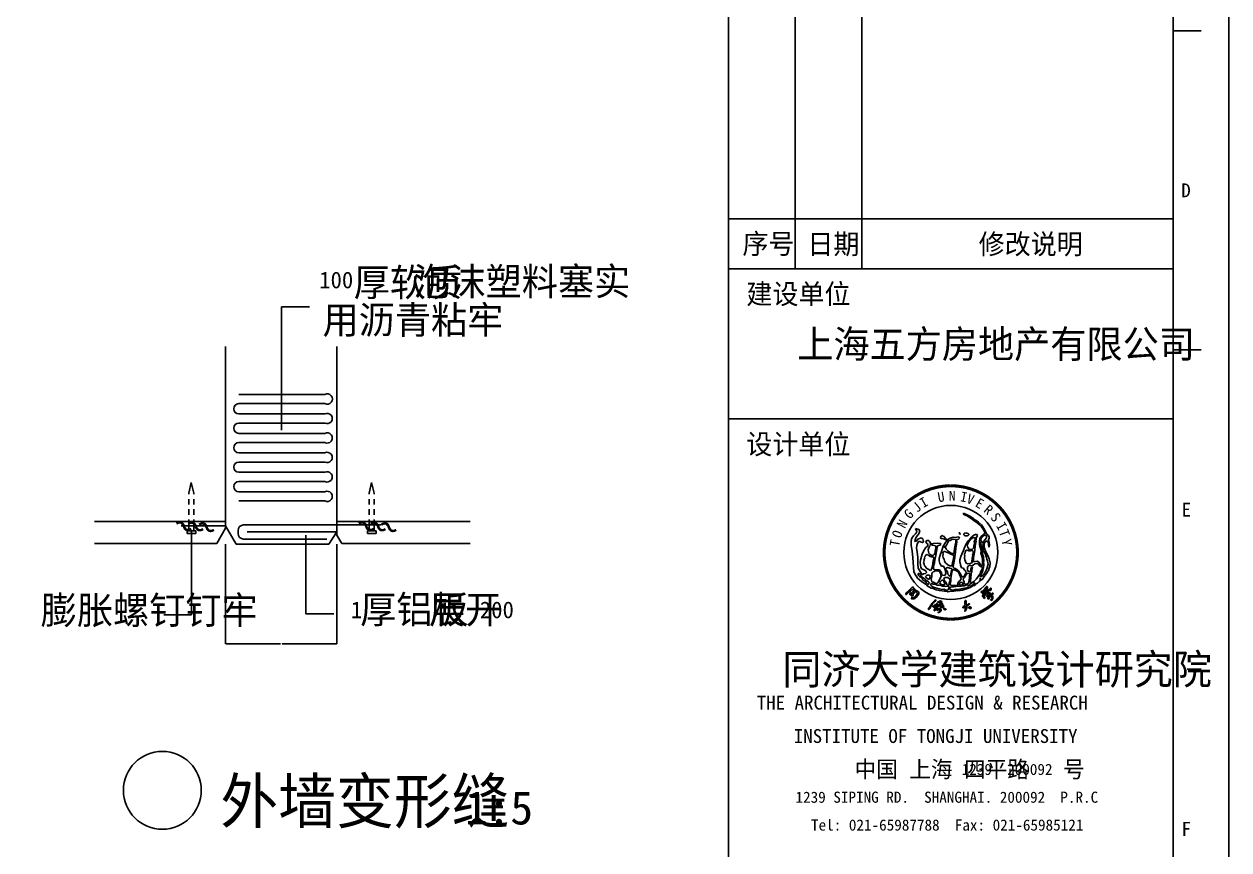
# Model space of a CAD drawing. Header units: metres. Extents: x -1 to 228715, y 0 to 21495.
# Drawn here: x 226548 to 228715, y 18200 to 19685 of the extents above; entities that cross this region are included whole.
import ezdxf

# ---------------------------------------------------------------- set-up
doc = ezdxf.new("R2010")
doc.units = ezdxf.units.M
for name, color, linetype in [('DIMS', 3, 'Continuous'), ('PUB_DIM', 3, 'Continuous'), ('PUB_TEXT', 7, 'Continuous'), ('TK', 3, 'Continuous'), ('TXT1', 7, 'Continuous'), ('WALL', 2, 'Continuous'), ('ZHOU2', 3, 'Continuous')]:
    doc.layers.add(name, color=color, linetype=linetype)
doc.dimstyles.get("Standard").update_dxf_attribs({"dimtxt": 2.5, "dimasz": 2.5, "dimexe": 1.25, "dimexo": 0.625, "dimtad": 1, "dimcen": 2.5, "dimazin": 3, "dimtfac": 1, "dimtmove": 0, "dimatfit": 3})

# ---------------------------------------------------------------- blocks, each defined once
blk = doc.blocks.new('TK-A1')
at = {"layer": 'TK'}
for p, q in [((841, 0), (841, 594)), ((763, 584), (763, 369)), ((775, 584), (775, 369)), ((836, 411.8), (831, 411.8)), ((751, 378), (831, 378)), ((836, 354.4), (831, 354.4)), ((793.24, 324.95), (793.3, 325.04)), ((793.3, 325.04), (793.52, 324.96)), ((793.52, 324.96), (793.94, 324.79)), ((793.45, 324.79), (793.24, 324.95)), ((793.93, 324.58), (793.45, 324.79)), ((794.34, 324.3), (793.93, 324.58)), ((793.94, 324.79), (794.41, 324.52)), ((794.84, 323.99), (794.34, 324.3)), ((794.41, 324.52), (794.73, 324.34)), ((794.73, 324.34), (795.15, 324.07)), ((795.21, 323.71), (794.84, 323.99)), ((795.15, 324.07), (795.33, 323.85)), ((795.72, 323.35), (795.21, 323.71)), ((795.33, 323.85), (795.68, 323.68)), ((795.68, 323.68), (796, 323.42)), ((796.15, 322.97), (795.72, 323.35)), ((796, 323.42), (796.5, 322.97)), ((796.52, 322.59), (796.15, 322.97)), ((796.5, 322.97), (796.77, 322.6)), ((783.99, 320.57), (784.28, 320.96)), ((784.28, 320.96), (784.65, 321.32)), ((784.69, 320.65), (784.56, 320.24)), ((784.65, 321.32), (784.83, 321.58)), ((784.74, 322.03), (784.67, 322.32)), ((784.67, 322.32), (785.23, 322.11)), ((784.95, 321.01), (784.69, 320.65)), ((784.91, 321.85), (784.74, 322.03)), ((784.83, 321.58), (784.91, 321.85)), ((785.27, 321.36), (784.95, 321.01)), ((785.23, 322.11), (785.44, 321.8)), ((785.44, 321.8), (785.27, 321.36)), ((789.16, 320.7), (789.2, 320.86)), ((789.23, 320.52), (789.16, 320.7)), ((789.2, 320.86), (789.29, 320.92)), ((789.29, 320.92), (789.45, 321.04)), ((789.45, 321.04), (789.64, 320.94)), ((789.64, 320.94), (789.8, 320.85)), ((789.8, 320.85), (789.95, 320.65)), ((789.95, 320.65), (790.06, 320.57)), ((790.9, 320.56), (791.44, 320.74)), ((791.44, 320.74), (791.79, 320.7)), ((791.79, 320.7), (792.09, 320.76)), ((792.09, 320.76), (792.42, 320.81)), ((792.42, 320.81), (792.55, 320.57)), ((792.46, 321.45), (792.52, 321.51)), ((792.48, 321.38), (792.46, 321.45)), ((792.56, 321.34), (792.48, 321.38)), ((792.52, 321.51), (792.61, 321.51)), ((792.59, 321.28), (792.56, 321.34)), ((792.61, 321.27), (792.59, 321.28)), ((792.61, 321.51), (792.63, 321.38)), ((792.68, 321.22), (792.61, 321.27)), ((792.63, 321.38), (792.71, 321.27)), ((792.71, 321.27), (792.68, 321.22)), ((793.33, 321.14), (793.36, 321.34)), ((793.45, 321.05), (793.33, 321.14)), ((793.36, 321.34), (793.5, 321.49)), ((793.65, 320.99), (793.45, 321.05)), ((793.5, 321.49), (793.72, 321.5)), ((793.92, 320.97), (793.65, 320.99)), ((793.72, 321.5), (793.88, 321.47)), ((793.88, 321.47), (794.12, 321.38)), ((794.07, 321.06), (793.92, 320.97)), ((794.21, 321.19), (794.07, 321.06)), ((794.12, 321.39), (794.22, 321.27)), ((794.12, 321.38), (794.12, 321.39)), ((794.22, 321.27), (794.21, 321.19)), ((794.4, 320.38), (794.79, 320.83)), ((794.95, 320.63), (794.62, 320.37)), ((794.79, 320.83), (795.13, 321.11)), ((795.23, 320.7), (794.95, 320.63)), ((795.13, 321.11), (795.61, 321.26)), ((795.36, 320.53), (795.23, 320.7)), ((795.62, 320.74), (795.55, 320.44)), ((795.61, 321.26), (795.81, 320.98)), ((795.81, 320.98), (795.62, 320.74)), ((796.24, 320.5), (796.47, 320.85)), ((796.53, 320.64), (796.42, 320.4)), ((796.47, 320.85), (796.81, 321.17)), ((796.84, 322.19), (796.52, 322.59)), ((796.7, 320.89), (796.53, 320.64)), ((796.91, 321.03), (796.7, 320.89)), ((796.77, 322.6), (796.95, 322.32)), ((796.81, 321.17), (797.06, 321.33)), ((796.92, 321.92), (796.84, 322.19)), ((797.17, 321.12), (796.91, 321.03)), ((797.1, 321.62), (796.92, 321.92)), ((796.95, 322.32), (797.19, 321.9)), ((797.06, 321.33), (797.1, 321.62)), ((797.33, 321.01), (797.17, 321.12)), ((797.19, 321.9), (797.33, 321.52)), ((797.24, 320.36), (797.45, 320.74)), ((797.33, 321.52), (797.5, 321.25)), ((797.45, 320.74), (797.33, 321.01)), ((797.5, 321.25), (797.8, 321.07)), ((797.8, 321.07), (797.88, 320.72)), ((797.88, 320.72), (797.92, 320.52)), ((783.86, 320.16), (783.99, 320.57)), ((783.89, 319.27), (783.86, 320.16)), ((784.07, 318.31), (783.89, 319.27)), ((784.56, 320.24), (784.53, 319.95)), ((784.53, 319.95), (784.81, 320.01)), ((784.81, 320.01), (785.04, 320.37)), ((784.87, 319.28), (784.83, 318.81)), ((784.83, 318.81), (784.94, 318.03)), ((785.02, 319.67), (784.87, 319.28)), ((785.05, 319.72), (785.02, 319.67)), ((785.04, 320.37), (785.66, 320.6)), ((785.26, 319.97), (785.05, 319.72)), ((785.33, 320), (785.26, 319.97)), ((785.56, 319.94), (785.33, 320)), ((785.92, 319.78), (785.56, 319.94)), ((785.66, 320.6), (785.94, 320.43)), ((785.94, 319.77), (785.92, 319.78)), ((785.94, 320.43), (786.08, 319.97)), ((786.08, 319.97), (785.94, 319.77)), ((786.1, 318.25), (786.46, 318.86)), ((786.46, 318.86), (786.82, 319.15)), ((786.48, 320.01), (786.89, 320.21)), ((786.63, 319.7), (786.48, 320.01)), ((786.92, 319.41), (786.63, 319.7)), ((786.82, 319.15), (786.92, 319.41)), ((786.89, 320.21), (787.19, 319.96)), ((787.06, 318.83), (786.95, 318.46)), ((786.95, 318.46), (786.97, 318.09)), ((787.17, 319.08), (787.06, 318.83)), ((787.28, 319.2), (787.17, 319.08)), ((787.19, 319.96), (787.42, 319.56)), ((787.3, 319.36), (787.25, 319.25)), ((787.25, 319.25), (787.28, 319.2)), ((787.47, 319.42), (787.3, 319.36)), ((787.42, 319.56), (787.8, 319.61)), ((787.69, 319.33), (787.47, 319.42)), ((788, 319.25), (787.69, 319.33)), ((787.8, 319.61), (788.67, 319.7)), ((788.26, 319.18), (788, 319.25)), ((788.18, 318.22), (788.26, 318.51)), ((788.28, 319.07), (788.26, 319.18)), ((788.26, 318.51), (788.32, 318.85)), ((788.34, 319.03), (788.28, 319.07)), ((788.32, 318.85), (788.34, 319.03)), ((788.59, 319.2), (788.43, 318.22)), ((789.02, 319.34), (788.59, 319.2)), ((788.67, 319.7), (789.12, 319.62)), ((789.2, 319.45), (789.02, 319.34)), ((789.12, 319.62), (789.2, 319.45)), ((789.33, 320.5), (789.23, 320.52)), ((789.32, 318.17), (789.46, 318.54)), ((789.43, 320.5), (789.33, 320.5)), ((789.69, 320.47), (789.43, 320.5)), ((789.46, 318.54), (789.64, 319.12)), ((789.64, 319.12), (789.91, 319.61)), ((789.71, 320.42), (789.69, 320.47)), ((789.77, 320.39), (789.71, 320.42)), ((789.82, 319.1), (789.73, 319.02)), ((789.73, 319.02), (789.83, 318.97)), ((789.87, 320.36), (789.77, 320.39)), ((789.99, 319.05), (789.82, 319.1)), ((789.83, 318.97), (790.01, 318.95)), ((790.03, 320.27), (789.87, 320.36)), ((789.91, 319.61), (790.03, 319.78)), ((790.08, 319.12), (789.99, 319.05)), ((790.01, 318.95), (790.04, 318.89)), ((790.15, 320.32), (790.03, 320.27)), ((790.03, 319.78), (790.38, 320.29)), ((790.04, 318.89), (790.17, 318.6)), ((790.06, 320.57), (790.15, 320.43)), ((790.21, 319.3), (790.08, 319.12)), ((790.15, 320.43), (790.15, 320.32)), ((790.17, 318.6), (790.49, 318.3)), ((790.43, 319.67), (790.21, 319.3)), ((790.33, 320.29), (790.9, 320.56)), ((790.38, 320.29), (790.33, 320.29)), ((790.54, 319.93), (790.43, 319.67)), ((790.61, 320.11), (790.54, 319.93)), ((790.91, 320.16), (790.61, 320.11)), ((791.19, 320.3), (790.91, 320.16)), ((791.56, 320.36), (791.19, 320.3)), ((791.82, 320.33), (791.56, 320.36)), ((791.62, 318.21), (791.68, 318.66)), ((791.68, 318.66), (791.77, 319.29)), ((791.77, 319.29), (791.88, 319.84)), ((791.92, 318.79), (791.81, 318.04)), ((791.95, 320.13), (791.82, 320.33)), ((791.88, 319.96), (791.95, 320.13)), ((791.88, 319.84), (791.88, 319.96)), ((791.96, 319.11), (791.92, 318.79)), ((792.09, 319.87), (791.96, 319.11)), ((792.13, 320.3), (792, 320.24)), ((792, 320.24), (792.09, 319.87)), ((792.37, 320.38), (792.13, 320.3)), ((792.55, 320.57), (792.37, 320.38)), ((793.2, 318.23), (793.38, 318.74)), ((793.38, 318.74), (793.71, 319.46)), ((793.83, 318.49), (793.7, 318.37)), ((793.71, 319.46), (794.1, 320.1)), ((794.26, 318.32), (793.83, 318.49)), ((794.29, 320), (793.96, 319.37)), ((793.96, 319.37), (794.05, 318.92)), ((794.05, 318.92), (794.38, 318.53)), ((794.1, 320.1), (794.4, 320.38)), ((794.62, 320.37), (794.29, 320)), ((794.38, 318.53), (794.88, 318.57)), ((794.88, 318.57), (795.09, 318.8)), ((795.09, 318.8), (795.15, 318.93)), ((795.13, 319.2), (795.23, 319.65)), ((795.15, 318.93), (795.13, 319.2)), ((795.22, 319.95), (795.41, 320.39)), ((795.23, 319.65), (795.22, 319.95)), ((795.36, 319.19), (795.32, 318.33)), ((795.41, 320.39), (795.36, 320.53)), ((795.43, 319.51), (795.36, 319.19)), ((795.49, 319.71), (795.43, 319.51)), ((795.5, 320.23), (795.47, 320.2)), ((795.47, 320.2), (795.56, 319.99)), ((795.56, 319.99), (795.49, 319.71)), ((795.58, 320.36), (795.5, 320.23)), ((795.55, 320.44), (795.58, 320.36)), ((796.16, 320.08), (796.24, 320.5)), ((796.17, 319.44), (796.16, 320.08)), ((796.24, 319.12), (796.17, 319.44)), ((796.33, 318.71), (796.24, 319.12)), ((796.44, 318.21), (796.33, 318.71)), ((796.44, 319.36), (796.37, 319.21)), ((796.37, 319.21), (796.46, 319.16)), ((796.42, 320.4), (796.38, 320.13)), ((796.38, 320.13), (796.59, 319.91)), ((796.48, 319.83), (796.4, 319.64)), ((796.4, 319.64), (796.44, 319.36)), ((796.46, 319.16), (796.48, 319.06)), ((796.49, 319.78), (796.48, 319.83)), ((796.48, 319.06), (796.62, 318.79)), ((796.59, 319.91), (796.49, 319.78)), ((796.62, 318.79), (796.64, 318.45)), ((796.72, 319.2), (796.8, 319.46)), ((796.82, 318.86), (796.72, 319.2)), ((796.76, 318.39), (796.85, 318.54)), ((796.8, 319.46), (796.81, 319.77)), ((796.81, 319.77), (796.85, 319.95)), ((796.85, 318.54), (796.82, 318.86)), ((796.85, 319.95), (797.24, 320.36)), ((797.01, 319.24), (796.97, 319.08)), ((796.97, 319.08), (797.04, 318.8)), ((797.09, 319.85), (797, 319.55)), ((797, 319.55), (797.01, 319.24)), ((797.04, 318.8), (797.18, 318.44)), ((797.27, 319.99), (797.09, 319.85)), ((797.43, 320.05), (797.27, 319.99)), ((797.6, 320.04), (797.43, 320.05)), ((797.76, 319.74), (797.6, 320.04)), ((797.77, 319.41), (797.76, 319.74)), ((797.86, 318.99), (797.77, 319.41)), ((797.92, 320.52), (797.8, 320.32)), ((797.8, 320.32), (797.87, 319.81)), ((797.91, 318.94), (797.86, 318.99)), ((797.87, 319.81), (797.96, 319.38)), ((797.96, 319.38), (797.91, 318.94)), ((784.16, 317.05), (784.07, 318.31)), ((784.07, 318.31), (784.07, 318.31)), ((784.35, 314.55), (784.16, 317.05)), ((784.94, 318.03), (785.06, 317.16)), ((785.05, 317.18), (785.04, 315.95)), ((785.06, 317.16), (785.05, 317.18)), ((785.49, 316.21), (785.53, 316.63)), ((785.53, 316.63), (785.71, 317.29)), ((785.71, 317.29), (785.83, 317.7)), ((785.83, 317.7), (786.1, 318.25)), ((786.23, 316.46), (786.11, 316.18)), ((786.2, 316.71), (786.17, 316.56)), ((786.17, 316.56), (786.23, 316.46)), ((786.31, 317.08), (786.2, 316.71)), ((786.38, 317.3), (786.29, 317.18)), ((786.29, 317.18), (786.31, 317.08)), ((786.43, 317.53), (786.38, 317.3)), ((786.64, 317.55), (786.43, 317.53)), ((786.73, 317.66), (786.64, 317.55)), ((786.88, 317.59), (786.73, 317.66)), ((787.02, 317.48), (786.88, 317.59)), ((786.97, 318.09), (787.06, 317.86)), ((787.22, 317.39), (787.02, 317.48)), ((787.06, 317.86), (787.29, 317.61)), ((787.31, 317.22), (787.22, 317.39)), ((787.29, 317.61), (787.58, 317.47)), ((787.33, 317.27), (787.31, 317.22)), ((787.41, 317.23), (787.33, 317.27)), ((787.85, 317.21), (787.41, 317.23)), ((787.58, 317.47), (787.88, 317.53)), ((787.74, 316.06), (787.81, 316.49)), ((787.81, 316.49), (787.86, 316.76)), ((787.98, 316.91), (787.85, 317.21)), ((787.86, 316.76), (787.98, 316.91)), ((787.88, 317.53), (788, 317.64)), ((788, 317.64), (788.17, 318.01)), ((788.14, 316.64), (788.06, 316.15)), ((788.28, 317.48), (788.14, 316.64)), ((788.17, 318.01), (788.18, 318.22)), ((788.43, 318.22), (788.28, 317.48)), ((788.89, 316.94), (789.08, 317.54)), ((788.91, 316.5), (788.89, 316.94)), ((789, 316.02), (788.91, 316.5)), ((789.08, 317.54), (789.32, 318.17)), ((789.76, 318.17), (789.58, 317.92)), ((789.58, 317.92), (789.62, 317.67)), ((789.62, 317.67), (789.59, 317.37)), ((789.59, 317.37), (789.61, 317.03)), ((789.61, 317.03), (789.78, 316.79)), ((789.9, 318.15), (789.76, 318.17)), ((789.78, 316.79), (789.89, 316.43)), ((789.89, 316.43), (790.07, 316.12)), ((790.22, 318.03), (789.9, 318.15)), ((790.72, 317.85), (790.22, 318.03)), ((790.49, 318.3), (790.77, 318.05)), ((790.99, 317.72), (790.72, 317.85)), ((790.77, 318.05), (791.09, 317.86)), ((791.48, 317.51), (790.99, 317.72)), ((791.09, 317.86), (791.37, 317.79)), ((791.32, 316.15), (791.4, 316.55)), ((791.37, 317.79), (791.53, 317.79)), ((791.4, 316.55), (791.47, 316.99)), ((791.65, 316.71), (791.4, 315.49)), ((791.47, 316.99), (791.51, 317.31)), ((791.51, 317.31), (791.48, 317.51)), ((791.53, 317.79), (791.6, 317.87)), ((791.6, 317.87), (791.62, 318.21)), ((791.81, 318.04), (791.65, 316.71)), ((792.62, 316.22), (792.64, 316.67)), ((792.64, 316.67), (792.77, 317.28)), ((792.77, 317.28), (793, 317.71)), ((793, 317.71), (793.2, 318.23)), ((793.49, 317.73), (793.41, 317.67)), ((793.41, 317.67), (793.51, 317.46)), ((793.51, 317.46), (793.43, 317.08)), ((793.43, 317.08), (793.54, 316.68)), ((793.6, 318.04), (793.49, 317.73)), ((793.54, 316.68), (793.61, 316.35)), ((793.7, 318.37), (793.6, 318.04)), ((793.61, 316.35), (793.76, 316.06)), ((794.55, 318.31), (794.26, 318.32)), ((794.86, 318.36), (794.55, 318.31)), ((794.79, 316.38), (794.86, 316.99)), ((794.84, 316.16), (794.79, 316.38)), ((794.96, 318.3), (794.86, 318.36)), ((794.86, 316.99), (794.95, 317.36)), ((794.89, 317.58), (795, 317.73)), ((794.95, 317.36), (794.89, 317.58)), ((795, 318.08), (794.96, 318.3)), ((795, 317.73), (795, 318.08)), ((795.15, 317.39), (795.1, 317.07)), ((795.1, 317.07), (795.1, 316.69)), ((795.1, 316.69), (795.1, 316.29)), ((795.1, 316.29), (795.81, 316.46)), ((795.32, 318.33), (795.15, 317.39)), ((795.81, 316.46), (796.08, 316.18)), ((796.41, 317.87), (796.44, 318.21)), ((796.64, 317.18), (796.41, 317.87)), ((796.64, 318.45), (796.65, 318.39)), ((796.67, 316.6), (796.64, 317.18)), ((796.65, 318.24), (796.76, 318.39)), ((796.65, 318.39), (796.65, 318.24)), ((796.75, 318.28), (796.65, 318.17)), ((796.65, 318.17), (796.71, 317.88)), ((796.69, 316.5), (796.67, 316.6)), ((796.71, 316.18), (796.69, 316.5)), ((796.71, 317.88), (796.7, 317.72)), ((796.7, 317.72), (796.87, 317.35)), ((796.87, 318.31), (796.75, 318.28)), ((796.95, 318.22), (796.87, 318.31)), ((796.87, 317.35), (796.9, 317.28)), ((796.9, 317.28), (796.88, 316.93)), ((796.88, 316.93), (796.94, 316.67)), ((796.91, 316.45), (796.9, 316.21)), ((796.94, 316.67), (796.91, 316.45)), ((797.07, 317.95), (796.95, 318.22)), ((797.22, 317.68), (797.07, 317.95)), ((797.18, 318.44), (797.48, 317.78)), ((797.28, 317.41), (797.22, 317.68)), ((797.43, 317.08), (797.28, 317.41)), ((797.5, 316.82), (797.43, 317.08)), ((797.45, 317), (797.45, 317)), ((797.48, 317.78), (797.71, 317.36)), ((797.58, 316.48), (797.5, 316.82)), ((797.66, 316.12), (797.58, 316.48)), ((797.71, 317.36), (797.88, 316.84)), ((797.88, 316.84), (798.05, 316.16)), ((784.54, 314.16), (784.35, 314.55)), ((785.02, 313.4), (784.54, 314.16)), ((785.04, 315.95), (785.12, 315.15)), ((785.25, 314.23), (785.1, 314.24)), ((785.1, 314.24), (785.1, 313.93)), ((785.12, 315.15), (785.65, 314.29)), ((785.5, 314.05), (785.25, 314.23)), ((785.54, 315.71), (785.49, 316.21)), ((785.62, 315.34), (785.54, 315.71)), ((785.73, 315.07), (785.62, 315.34)), ((785.65, 314.29), (785.87, 313.99)), ((786.01, 314.94), (785.73, 315.07)), ((785.87, 313.99), (786.06, 314.16)), ((786.29, 314.82), (786.01, 314.94)), ((786.06, 314.16), (786.47, 314.24)), ((786.11, 316.18), (786.19, 315.88)), ((786.19, 315.88), (786.29, 315.59)), ((786.29, 315.59), (786.5, 315.39)), ((786.59, 314.64), (786.29, 314.82)), ((786.47, 314.24), (786.65, 314.4)), ((786.5, 315.39), (786.53, 315.24)), ((786.53, 315.24), (786.81, 315.07)), ((786.65, 314.4), (786.59, 314.64)), ((786.81, 315.07), (787.06, 314.94)), ((787.06, 314.94), (787.23, 314.83)), ((787.23, 314.83), (787.42, 314.76)), ((787.42, 314.76), (787.53, 315.02)), ((787.53, 315.02), (787.62, 315.38)), ((787.6, 314.15), (787.58, 313.66)), ((787.69, 314.38), (787.6, 314.15)), ((787.62, 315.38), (787.68, 315.53)), ((787.68, 315.53), (787.74, 316.06)), ((787.85, 314.5), (787.69, 314.38)), ((788.05, 314.59), (787.85, 314.5)), ((787.91, 315.53), (787.86, 315.11)), ((787.86, 315.11), (787.99, 314.9)), ((788.06, 316.15), (787.91, 315.53)), ((787.99, 314.9), (788.31, 314.89)), ((788.14, 314.63), (788.05, 314.59)), ((788.35, 314.71), (788.14, 314.63)), ((788.31, 314.89), (788.97, 314.87)), ((788.78, 314.71), (788.35, 314.71)), ((789.04, 314.49), (788.78, 314.71)), ((788.97, 314.87), (789.27, 314.48)), ((789.3, 315.56), (789, 316.02)), ((789.15, 314.2), (789.04, 314.49)), ((789.2, 313.97), (789.15, 314.2)), ((789.27, 314.48), (789.41, 314.06)), ((789.67, 315.54), (789.3, 315.56)), ((789.73, 315.4), (789.67, 315.54)), ((789.85, 315.21), (789.73, 315.4)), ((789.98, 314.86), (789.85, 315.21)), ((789.97, 313.94), (790.08, 314.3)), ((790.06, 314.49), (789.98, 314.86)), ((790.08, 314.3), (790.06, 314.49)), ((790.07, 316.12), (790.48, 315.8)), ((790.14, 315.15), (790.09, 314.96)), ((790.09, 314.96), (790.26, 314.76)), ((790.39, 315.27), (790.14, 315.15)), ((790.26, 314.76), (790.34, 314.61)), ((790.34, 314.61), (790.42, 314.44)), ((790.65, 315.26), (790.39, 315.27)), ((790.42, 314.44), (790.43, 314.34)), ((790.43, 314.34), (790.51, 314.18)), ((790.48, 315.8), (790.84, 315.61)), ((790.51, 314.18), (790.48, 314.02)), ((790.75, 315.19), (790.65, 315.26)), ((791.07, 315.1), (790.75, 315.19)), ((790.84, 315.61), (791.25, 315.59)), ((790.99, 314.26), (791.09, 314.49)), ((791.03, 314.15), (790.99, 314.26)), ((791.03, 313.97), (791.03, 314.15)), ((791.23, 314.99), (791.07, 315.1)), ((791.2, 314.4), (791.08, 313.65)), ((791.09, 314.49), (791.19, 314.72)), ((791.13, 314.87), (791.23, 314.99)), ((791.19, 314.72), (791.13, 314.87)), ((791.23, 314.69), (791.2, 314.4)), ((791.21, 315.63), (791.32, 316.15)), ((791.33, 314.88), (791.23, 314.69)), ((791.56, 314.9), (791.33, 314.88)), ((791.4, 315.49), (791.49, 315.24)), ((791.49, 315.24), (791.88, 315.06)), ((791.71, 314.79), (791.56, 314.9)), ((791.91, 314.77), (791.71, 314.79)), ((791.88, 315.06), (792.39, 314.7)), ((792.03, 314.71), (791.91, 314.77)), ((792.27, 314.59), (792.03, 314.71)), ((792.42, 314.32), (792.27, 314.59)), ((792.39, 314.7), (792.83, 313.94)), ((792.54, 314.03), (792.42, 314.32)), ((792.65, 316.17), (792.62, 316.22)), ((792.72, 315.75), (792.65, 316.17)), ((792.91, 315.25), (792.72, 315.75)), ((793.25, 315.17), (792.91, 315.25)), ((793.39, 314.89), (793.25, 315.17)), ((793.57, 314.74), (793.39, 314.89)), ((793.45, 313.84), (793.65, 314.18)), ((793.68, 314.54), (793.57, 314.74)), ((793.65, 314.18), (793.79, 314.4)), ((793.79, 314.4), (793.68, 314.54)), ((793.76, 316.06), (794.06, 315.96)), ((793.8, 314.19), (794.16, 314.27)), ((793.8, 314.05), (793.8, 314.19)), ((793.95, 314.89), (794.01, 314.97)), ((794.03, 314.74), (793.95, 314.89)), ((793.97, 315.14), (793.98, 315.37)), ((794.01, 314.97), (793.97, 315.14)), ((793.98, 315.37), (794.15, 315.61)), ((794.02, 314.65), (794.03, 314.74)), ((794.2, 314.63), (794.02, 314.65)), ((794.06, 315.96), (794.44, 315.99)), ((794.15, 315.61), (794.41, 315.7)), ((794.16, 314.27), (794.39, 314.21)), ((794.36, 314.55), (794.2, 314.63)), ((794.54, 314.65), (794.36, 314.55)), ((794.39, 314.21), (794.37, 313.88)), ((794.41, 315.7), (794.69, 315.57)), ((794.44, 315.99), (794.84, 316.16)), ((794.6, 314.99), (794.54, 314.65)), ((794.63, 315.18), (794.6, 314.99)), ((794.7, 315.44), (794.63, 315.18)), ((794.64, 314.02), (794.67, 314.27)), ((794.67, 314.27), (794.76, 314.56)), ((794.69, 315.57), (794.99, 315.72)), ((794.9, 315.38), (794.7, 315.44)), ((794.76, 314.56), (794.8, 314.93)), ((794.77, 314.94), (794.9, 315.38)), ((794.8, 314.93), (794.77, 314.94)), ((794.99, 315.72), (795.33, 315.94)), ((795.33, 315.94), (795.65, 316.02)), ((795.65, 316.02), (795.84, 316)), ((795.84, 316), (796.09, 315.74)), ((796.26, 314.18), (796.05, 313.84)), ((796.08, 316.18), (796.4, 315.74)), ((796.09, 315.74), (796.3, 315.45)), ((796.33, 314.49), (796.26, 314.18)), ((796.3, 315.45), (796.6, 315.42)), ((796.44, 314.69), (796.33, 314.49)), ((796.52, 314.15), (796.39, 313.88)), ((796.4, 315.74), (796.49, 315.65)), ((796.52, 314.81), (796.44, 314.69)), ((796.49, 315.65), (796.61, 315.66)), ((796.68, 315.12), (796.52, 314.81)), ((796.56, 314.3), (796.52, 314.15)), ((796.68, 314.56), (796.56, 314.3)), ((796.6, 315.42), (796.69, 315.19)), ((796.61, 315.66), (796.74, 315.86)), ((796.69, 315.19), (796.68, 315.12)), ((796.75, 314.73), (796.68, 314.56)), ((796.72, 316.03), (796.71, 316.18)), ((796.74, 315.86), (796.72, 316.03)), ((796.82, 314.84), (796.75, 314.73)), ((796.86, 315.22), (796.77, 315.07)), ((796.77, 315.07), (796.82, 314.84)), ((796.94, 315.7), (796.86, 315.4)), ((796.86, 315.4), (796.86, 315.22)), ((796.9, 316.21), (796.93, 315.9)), ((796.93, 315.9), (796.94, 315.7)), ((796.93, 314.12), (797.11, 314.31)), ((797.44, 314.23), (797.05, 313.74)), ((797.11, 314.31), (797.3, 314.69)), ((797.3, 314.69), (797.46, 315.04)), ((797.62, 314.49), (797.44, 314.23)), ((797.46, 315.04), (797.58, 315.46)), ((797.58, 315.46), (797.7, 315.9)), ((797.76, 314.75), (797.62, 314.49)), ((797.7, 315.9), (797.66, 316.12)), ((797.88, 315.15), (797.76, 314.75)), ((797.89, 315.16), (797.88, 315.15)), ((798.01, 315.48), (797.89, 315.16)), ((798.05, 316.16), (798.01, 315.48)), ((785.74, 312.77), (785.02, 313.4)), ((785.1, 313.93), (785.35, 313.67)), ((785.35, 313.67), (785.6, 313.53)), ((785.61, 313.88), (785.5, 314.05)), ((785.6, 313.53), (785.76, 313.43)), ((785.86, 313.62), (785.61, 313.88)), ((786.46, 312.31), (785.74, 312.77)), ((785.76, 313.43), (785.79, 313.3)), ((785.79, 313.3), (785.88, 313.25)), ((786.03, 313.43), (785.86, 313.62)), ((785.88, 313.25), (785.95, 313.03)), ((785.95, 313.03), (786.17, 312.92)), ((786.2, 313.32), (786.03, 313.43)), ((786.17, 312.92), (786.3, 312.93)), ((786.36, 313.21), (786.2, 313.32)), ((786.3, 312.93), (786.48, 312.67)), ((786.57, 312.98), (786.36, 313.21)), ((786.54, 313.78), (786.43, 313.67)), ((786.43, 313.67), (786.6, 313.43)), ((786.74, 312.01), (786.46, 312.31)), ((786.48, 312.67), (786.65, 312.48)), ((786.66, 313.92), (786.54, 313.78)), ((786.78, 312.85), (786.57, 312.98)), ((786.6, 313.43), (786.92, 313.22)), ((786.65, 312.48), (786.92, 312.26)), ((786.9, 313.91), (786.66, 313.92)), ((787.45, 311.58), (786.74, 312.01)), ((786.99, 312.74), (786.78, 312.85)), ((787.09, 313.96), (786.9, 313.91)), ((786.92, 313.22), (787.03, 313.13)), ((786.92, 312.26), (787.03, 312.31)), ((787.13, 312.59), (786.99, 312.74)), ((787.03, 313.13), (787.17, 313.23)), ((787.03, 312.31), (787.13, 312.59)), ((787.25, 313.86), (787.09, 313.96)), ((787.17, 313.23), (787.23, 313.42)), ((787.2, 313.56), (787.28, 313.7)), ((787.23, 313.42), (787.2, 313.56)), ((787.28, 313.7), (787.25, 313.86)), ((787.52, 312.45), (787.39, 312.25)), ((787.39, 312.25), (787.47, 312)), ((787.47, 312), (787.86, 311.75)), ((787.58, 313.66), (787.49, 313.32)), ((787.49, 313.32), (787.5, 312.94)), ((787.5, 312.94), (787.61, 312.72)), ((787.85, 312.32), (787.52, 312.45)), ((787.61, 312.72), (787.88, 312.64)), ((788.17, 312.28), (787.85, 312.32)), ((787.88, 312.64), (788.29, 312.42)), ((788.56, 312.14), (788.17, 312.28)), ((788.29, 312.42), (788.58, 312.45)), ((788.89, 312.14), (788.56, 312.14)), ((788.58, 312.45), (788.64, 312.53)), ((788.64, 312.53), (788.78, 312.76)), ((788.78, 312.76), (789.01, 313.21)), ((789.27, 312.05), (788.89, 312.14)), ((789.01, 313.21), (789.15, 313.51)), ((789.17, 312.79), (789.03, 312.55)), ((789.03, 312.55), (789.09, 312.37)), ((789.09, 312.37), (789.31, 312.23)), ((789.15, 313.51), (789.27, 313.67)), ((789.18, 312.86), (789.17, 312.79)), ((789.36, 313.04), (789.18, 312.86)), ((789.27, 313.67), (789.2, 313.97)), ((789.47, 311.95), (789.27, 312.05)), ((789.31, 312.23), (789.59, 312.18)), ((789.54, 313.02), (789.36, 313.04)), ((789.41, 314.06), (789.58, 313.83)), ((789.68, 312.9), (789.54, 313.02)), ((789.58, 313.83), (789.97, 313.94)), ((789.59, 312.18), (789.88, 312.2)), ((789.76, 312.66), (789.68, 312.9)), ((789.83, 313.29), (789.76, 313.19)), ((789.76, 313.19), (789.95, 312.85)), ((789.89, 312.58), (789.76, 312.66)), ((789.86, 313.47), (789.83, 313.29)), ((790.08, 313.5), (789.86, 313.47)), ((789.88, 312.2), (790, 312.31)), ((789.89, 312.41), (789.89, 312.58)), ((790, 312.31), (789.89, 312.41)), ((789.95, 312.85), (790.07, 312.69)), ((790.07, 312.69), (790.24, 312.41)), ((790.38, 313.5), (790.08, 313.5)), ((790.24, 312.41), (790.3, 312.21)), ((790.3, 312.21), (790.49, 312.05)), ((790.63, 313.37), (790.38, 313.5)), ((790.48, 314.02), (790.66, 313.84)), ((790.49, 312.05), (790.69, 312.19)), ((790.87, 313.21), (790.63, 313.37)), ((790.66, 313.84), (790.88, 313.74)), ((790.69, 312.19), (790.71, 312.47)), ((790.71, 312.47), (790.83, 312.83)), ((790.81, 313.02), (790.87, 313.21)), ((790.9, 312.94), (790.81, 313.02)), ((790.83, 312.83), (790.9, 312.94)), ((790.88, 313.74), (790.91, 313.81)), ((790.94, 312.57), (790.88, 312.39)), ((790.88, 312.39), (790.93, 312.12)), ((790.91, 313.81), (790.92, 313.92)), ((790.92, 313.92), (791.03, 313.97)), ((790.93, 312.12), (791.41, 312.04)), ((790.98, 312.88), (790.94, 312.57)), ((790.99, 313.37), (790.98, 312.88)), ((791.08, 313.65), (790.99, 313.37)), ((791.41, 312.04), (791.85, 312.06)), ((791.85, 312.06), (792.19, 312.09)), ((792.19, 312.09), (792.26, 312.12)), ((792.26, 312.45), (792.4, 312.71)), ((792.26, 312.12), (792.26, 312.45)), ((792.4, 312.71), (792.63, 312.9)), ((792.55, 312.49), (792.49, 312.34)), ((792.49, 312.34), (792.55, 312.18)), ((792.75, 313.64), (792.54, 314.03)), ((792.67, 312.53), (792.55, 312.49)), ((792.55, 312.18), (792.85, 312.14)), ((792.63, 312.9), (792.82, 313.11)), ((792.76, 312.59), (792.67, 312.53)), ((792.88, 313.3), (792.75, 313.64)), ((792.9, 312.68), (792.76, 312.59)), ((792.93, 311.97), (792.8, 311.91)), ((792.82, 313.11), (792.88, 313.3)), ((792.83, 313.94), (793.02, 313.58)), ((792.85, 312.14), (793.05, 312.17)), ((793.06, 312.61), (792.9, 312.68)), ((793.03, 311.97), (792.93, 311.97)), ((793.02, 313.58), (793.24, 313.64)), ((793.37, 312), (793.03, 311.97)), ((793.05, 312.17), (793.18, 312.2)), ((793.13, 312.42), (793.06, 312.61)), ((793.23, 312.27), (793.13, 312.42)), ((793.18, 312.2), (793.23, 312.27)), ((793.22, 313.03), (793.26, 313.38)), ((793.31, 312.92), (793.22, 313.03)), ((793.24, 313.64), (793.45, 313.84)), ((793.26, 313.38), (793.46, 313.49)), ((793.37, 312.7), (793.31, 312.92)), ((793.36, 312.42), (793.37, 312.7)), ((793.63, 312.27), (793.36, 312.42)), ((793.88, 312.16), (793.37, 312)), ((793.46, 313.49), (793.54, 313.7)), ((793.54, 313.7), (793.8, 314.05)), ((793.98, 312.32), (793.63, 312.27)), ((794.13, 312.09), (793.88, 312.16)), ((794.14, 312.46), (793.98, 312.32)), ((794.18, 311.85), (794.13, 312.09)), ((794.24, 312.57), (794.14, 312.46)), ((794.33, 312.98), (794.24, 312.8)), ((794.24, 312.8), (794.24, 312.57)), ((794.37, 313.4), (794.27, 313.16)), ((794.27, 313.16), (794.33, 312.98)), ((794.37, 313.88), (794.33, 313.62)), ((794.33, 313.62), (794.37, 313.4)), ((794.35, 312.22), (794.33, 312.07)), ((794.33, 312.07), (794.44, 311.91)), ((794.58, 312.41), (794.35, 312.22)), ((794.44, 311.91), (794.63, 311.97)), ((794.49, 312.72), (794.54, 313.01)), ((794.63, 312.62), (794.49, 312.72)), ((794.54, 313.01), (794.58, 313.29)), ((794.58, 313.63), (794.64, 314.02)), ((794.58, 313.29), (794.58, 313.63)), ((794.81, 312.52), (794.58, 312.41)), ((795.04, 312.03), (794.62, 311.77)), ((794.95, 312.68), (794.63, 312.62)), ((794.63, 311.97), (794.66, 312.03)), ((794.66, 312.03), (794.89, 312.14)), ((795.06, 312.61), (794.81, 312.52)), ((794.89, 312.14), (795.13, 312.29)), ((795.18, 312.86), (794.95, 312.68)), ((795.31, 312.06), (795.04, 312.03)), ((795.22, 312.62), (795.06, 312.61)), ((795.13, 312.29), (795.31, 312.38)), ((795.56, 313.18), (795.18, 312.86)), ((795.28, 312.55), (795.22, 312.62)), ((795.31, 312.38), (795.28, 312.55)), ((795.45, 312.28), (795.31, 312.06)), ((795.8, 312.48), (795.45, 312.28)), ((795.8, 313.52), (795.56, 313.18)), ((796.05, 313.84), (795.8, 313.52)), ((796.07, 312.75), (795.8, 312.48)), ((796.42, 313.02), (796.07, 312.75)), ((796.21, 313.3), (796.19, 313.23)), ((796.19, 313.23), (796.25, 313.14)), ((796.3, 313.32), (796.21, 313.3)), ((796.25, 313.14), (796.32, 313.09)), ((796.28, 313.77), (796.27, 313.69)), ((796.27, 313.69), (796.4, 313.62)), ((796.39, 313.88), (796.28, 313.77)), ((796.35, 313.27), (796.3, 313.32)), ((796.32, 313.09), (796.39, 313.12)), ((796.39, 313.25), (796.35, 313.27)), ((796.37, 313.19), (796.39, 313.25)), ((796.39, 313.12), (796.37, 313.19)), ((796.4, 313.62), (796.58, 313.72)), ((796.64, 313.14), (796.42, 313.02)), ((796.58, 313.72), (796.75, 313.83)), ((796.86, 313.45), (796.64, 313.14)), ((796.75, 313.83), (796.93, 314.12)), ((797.01, 313.73), (796.86, 313.45)), ((797.05, 313.74), (797.01, 313.73)), ((787.7, 311.56), (787.45, 311.58)), ((788.07, 311.42), (787.7, 311.56)), ((787.86, 311.75), (788.05, 311.7)), ((788.05, 311.7), (788.51, 311.58)), ((788.35, 311.31), (788.07, 311.42)), ((788.93, 311.19), (788.35, 311.31)), ((788.51, 311.58), (788.9, 311.44)), ((788.9, 311.44), (789.44, 311.33)), ((789.47, 311.12), (788.93, 311.19)), ((789.44, 311.33), (789.77, 311.38)), ((790.01, 311.89), (789.47, 311.95)), ((789.89, 311.06), (789.47, 311.12)), ((789.77, 311.38), (790.13, 311.24)), ((790.28, 311.03), (789.89, 311.06)), ((790.39, 311.92), (790.01, 311.89)), ((790.13, 311.24), (790.5, 311.31)), ((790.48, 310.93), (790.28, 311.03)), ((790.7, 311.81), (790.39, 311.92)), ((791.04, 311.02), (790.48, 310.93)), ((790.5, 311.31), (790.58, 311.39)), ((790.58, 311.39), (790.67, 311.61)), ((790.67, 311.61), (790.7, 311.81)), ((790.91, 311.77), (790.83, 311.43)), ((790.83, 311.43), (790.83, 311.36)), ((790.83, 311.36), (791.02, 311.34)), ((791.13, 311.84), (790.91, 311.77)), ((791.02, 311.34), (791.2, 311.2)), ((791.55, 311.05), (791.04, 311.02)), ((791.32, 311.84), (791.13, 311.84)), ((791.2, 311.2), (791.41, 311.21)), ((791.52, 311.8), (791.32, 311.84)), ((791.41, 311.21), (791.77, 311.33)), ((791.75, 311.87), (791.52, 311.8)), ((791.91, 311.12), (791.55, 311.05)), ((791.92, 311.85), (791.75, 311.87)), ((791.77, 311.33), (792.01, 311.35)), ((792.34, 311.14), (791.91, 311.12)), ((792.41, 311.95), (791.92, 311.85)), ((792.01, 311.35), (792.22, 311.34)), ((792.22, 311.34), (792.55, 311.42)), ((792.69, 311.17), (792.26, 311.13)), ((792.26, 311.13), (792.34, 311.14)), ((792.54, 311.95), (792.41, 311.95)), ((792.68, 311.94), (792.54, 311.95)), ((792.55, 311.42), (792.84, 311.46)), ((792.8, 311.91), (792.68, 311.94)), ((793.11, 311.22), (792.69, 311.17)), ((792.84, 311.46), (793.12, 311.52)), ((793.61, 311.38), (793.11, 311.22)), ((793.12, 311.52), (793.46, 311.59)), ((793.46, 311.59), (793.89, 311.66)), ((794.33, 311.62), (793.61, 311.38)), ((793.89, 311.66), (794.18, 311.85)), ((794.62, 311.77), (794.33, 311.62))]:
    blk.add_line(p, q, dxfattribs=at)
for points in [[(831, 584), (25, 584), (25, 10), (831, 10)], [(784.05, 311.36), (784.13, 311.39), (784.19, 311.35), (784.5, 311.12), (784.55, 311.08), (784.63, 311), (784.73, 310.93), (784.79, 310.89), (784.87, 310.83), (784.92, 310.77), (784.93, 310.7), (784.94, 310.59), (784.94, 310.52), (784.89, 310.43), (784.75, 310.24), (784.6, 310.04), (784.48, 309.94), (784.4, 309.88), (784.31, 309.84), (784.24, 309.81), (784.16, 309.83), (784.08, 309.87), (784.01, 309.97), (783.92, 309.69), (784.02, 309.66), (784.22, 309.66), (784.34, 309.67), (784.5, 309.74), (784.67, 309.83), (784.83, 309.98), (784.97, 310.14), (785.1, 310.3), (785.2, 310.46), (785.26, 310.61), (785.26, 310.73), (785.25, 310.82), (785.2, 310.92), (785.11, 311), (784.97, 311.03), (784.89, 311.09), (784.78, 311.18), (784.64, 311.25), (784.6, 311.29), (784.53, 311.33), (784.5, 311.39), (784.43, 311.48), (784.36, 311.52), (784.32, 311.55), (784.29, 311.58), (784.29, 311.64), (784.27, 311.71), (784.14, 311.78), (784.07, 311.75), (783.93, 311.64), (783.67, 311.42), (783.38, 311.13), (783.14, 310.89), (782.98, 310.73), (782.94, 310.67), (782.92, 310.61), (782.92, 310.52), (782.93, 310.47), (782.96, 310.43), (783, 310.42), (783.03, 310.44), (783.1, 310.51), (783.22, 310.64), (783.58, 310.99), (783.78, 311.16)], [(783.62, 310.49), (783.7, 310.41), (783.75, 310.4), (783.81, 310.43), (783.81, 310.46), (783.89, 310.56), (783.95, 310.5), (783.89, 310.43), (783.88, 310.35), (783.87, 310.27), (783.89, 310.24), (783.95, 310.2), (784.03, 310.21), (784.08, 310.2), (784.17, 310.18), (784.22, 310.18), (784.2, 310.29), (784.19, 310.35), (784.28, 310.47), (784.2, 310.51), (784.13, 310.56), (784.01, 310.65), (783.94, 310.68), (783.95, 310.71), (783.91, 310.76), (783.8, 310.82), (783.75, 310.8), (783.68, 310.71), (783.62, 310.62), (783.59, 310.54)], [(784.38, 310.66), (784.42, 310.66), (784.48, 310.72), (784.45, 310.81), (784.38, 310.89), (784.33, 310.93), (784.3, 310.96), (784.23, 310.99), (784.18, 310.98), (784.13, 310.93), (784.18, 310.81), (784.28, 310.72), (784.34, 310.69)], [(797.03, 309.73), (797.1, 309.8), (797.13, 309.9), (797.09, 310.01), (797.03, 310.09), (797.01, 310.14), (797.08, 310.25), (797.21, 310.38), (797.26, 310.44), (797.35, 310.53), (797.38, 310.58), (797.5, 310.71), (797.61, 310.83), (797.71, 310.94), (797.82, 311.06), (797.91, 311.13), (798.03, 311.29), (798.06, 311.23), (798.1, 311.14), (798.18, 311.21), (798.23, 311.29), (798.28, 311.4), (798.28, 311.51), (798.25, 311.57), (798.13, 311.56), (798.06, 311.52), (798.02, 311.49), (797.96, 311.4), (797.86, 311.31), (797.83, 311.26), (797.75, 311.16), (797.67, 311.08), (797.6, 310.98), (797.52, 310.89), (797.5, 311.01), (797.49, 311.12), (797.48, 311.23), (797.53, 311.18), (797.56, 311.2), (797.6, 311.45), (797.62, 311.48), (797.6, 311.59), (797.6, 311.64), (797.58, 311.71), (797.58, 311.82), (797.55, 311.87), (797.5, 311.89), (797.42, 311.88), (797.38, 311.84), (797.29, 311.75), (797.2, 311.63), (797.17, 311.6), (797.14, 311.51), (797.08, 311.44), (797.06, 311.37), (797.08, 311.32), (797.02, 311.32), (796.96, 311.33), (796.93, 311.3), (796.89, 311.25), (796.83, 311.21), (796.79, 311.16), (796.76, 311.12), (796.71, 311.08), (796.7, 311.01), (796.74, 310.95), (796.8, 310.96), (796.87, 310.9), (796.89, 310.83), (796.91, 310.8), (796.92, 310.75), (797, 310.64), (797.07, 310.65), (797.09, 310.7), (797.02, 310.79), (797.01, 310.88), (796.98, 310.94), (796.96, 311.07), (796.98, 311.13), (797.01, 311.16), (797.1, 311.13), (797.07, 311), (797.11, 310.92), (797.11, 310.85), (797.14, 310.79), (797.2, 310.72), (797.25, 310.72), (797.27, 310.75), (797.29, 310.87), (797.32, 310.93), (797.32, 311.04), (797.3, 311.17), (797.27, 311.21), (797.22, 311.28), (797.18, 311.29), (797.16, 311.3), (797.18, 311.37), (797.22, 311.44), (797.26, 311.52), (797.26, 311.56), (797.31, 311.62), (797.36, 311.63), (797.41, 311.62), (797.45, 311.56), (797.44, 311.44), (797.46, 311.41), (797.44, 311.39), (797.37, 311.39), (797.35, 311.4), (797.32, 311.39), (797.39, 311.24), (797.42, 311.06), (797.49, 310.86), (797.46, 310.82), (797.38, 310.7), (797.3, 310.6), (797.22, 310.55), (797.13, 310.46), (797.03, 310.38), (796.89, 310.56), (796.75, 310.75), (796.7, 310.81), (796.61, 310.96), (796.58, 310.97), (796.5, 310.98), (796.48, 310.97), (796.47, 310.91), (796.53, 310.82), (796.67, 310.64), (796.84, 310.47), (796.91, 310.39), (796.97, 310.32), (796.92, 310.25), (796.89, 310.29), (796.85, 310.32), (796.75, 310.29), (796.67, 310.2), (796.65, 310.18), (796.66, 310.15), (796.71, 310.13), (796.8, 310.04), (796.85, 309.93), (796.89, 309.83), (796.96, 309.76)], [(798.22, 310.41), (798.17, 310.44), (798.1, 310.44), (798.09, 310.59), (798.1, 310.68), (798.06, 310.74), (797.99, 310.76), (797.91, 310.75), (797.83, 310.72), (797.78, 310.66), (797.74, 310.58), (797.71, 310.54), (797.64, 310.42), (797.57, 310.34), (797.49, 310.27), (797.45, 310.21), (797.44, 310.17), (797.48, 310.1), (797.53, 310.04), (797.58, 310.01), (797.62, 310.04), (797.66, 310.1), (797.68, 310.17), (797.75, 310.31), (797.84, 310.47), (797.88, 310.48), (797.95, 310.43), (797.98, 310.39), (798, 310.28), (798.05, 310.22), (797.96, 310.11), (797.91, 310.02), (797.84, 309.96), (797.8, 309.92), (797.74, 309.87), (797.68, 309.78), (797.66, 309.69), (797.68, 309.66), (797.78, 309.67), (797.88, 309.73), (797.94, 309.85), (798, 309.97), (798.12, 310.1), (798.19, 310.17), (798.26, 310.14), (798.35, 310.04), (798.4, 309.92), (798.42, 309.8), (798.35, 309.63), (798.31, 309.59), (798.13, 309.48), (798.13, 309.47), (798.3, 309.41), (798.35, 309.36), (798.45, 309.48), (798.5, 309.6), (798.55, 309.77), (798.58, 309.91), (798.55, 310.1), (798.48, 310.19), (798.35, 310.29), (798.52, 310.48), (798.59, 310.53), (798.63, 310.59), (798.61, 310.64), (798.51, 310.69), (798.45, 310.67), (798.36, 310.58), (798.25, 310.46)], [(787.65, 308.9), (787.67, 308.9), (787.7, 308.87), (787.71, 308.78), (787.65, 308.63), (787.57, 308.52), (787.44, 308.32), (787.3, 308.08), (787.2, 307.94), (787.16, 307.86), (787.09, 307.79), (787.01, 307.74), (786.96, 307.79), (786.97, 307.88), (786.99, 307.98), (787.03, 308.04), (787.11, 308.12), (787.21, 308.21), (787.36, 308.43), (787.48, 308.6), (787.52, 308.7), (787.6, 308.8)], [(788.45, 308.36), (788.51, 308.43), (788.57, 308.53), (788.72, 308.55), (788.83, 308.56), (788.77, 308.43), (788.69, 308.36), (788.61, 308.35), (788.61, 308.28), (788.67, 308.25), (788.73, 308.26), (788.85, 308.3), (788.96, 308.4), (789.01, 308.47), (789.06, 308.6), (789.04, 308.61), (789.02, 308.62), (789.09, 308.69), (789.16, 308.71), (789.24, 308.76), (789.33, 308.78), (789.41, 308.81), (789.48, 308.82), (789.52, 308.87), (789.46, 308.91), (789.28, 308.99), (789.23, 309.01), (789.29, 309.06), (789.34, 309.09), (789.37, 309.15), (789.36, 309.18), (789.19, 309.26), (789.13, 309.29), (789.08, 309.31), (789, 309.23), (788.9, 309.2), (788.82, 309.15), (788.77, 309.14), (788.74, 309.11), (788.65, 309.11), (788.63, 309.08), (788.66, 309.05), (788.79, 309.05), (788.98, 309.04), (789.14, 309.02), (789.22, 308.96), (789.2, 308.9), (789.06, 308.82), (789.02, 308.77), (788.94, 308.75), (788.88, 308.68), (788.86, 308.63), (788.84, 308.58), (788.67, 308.6), (788.59, 308.6), (788.63, 308.69), (788.61, 308.77), (788.53, 308.82), (788.47, 308.84), (788.4, 308.82), (788.48, 308.74), (788.49, 308.68), (788.45, 308.62), (788.2, 308.56), (787.98, 308.45), (787.82, 308.36), (787.75, 308.3), (787.76, 308.24), (787.81, 308.2), (787.89, 308.17), (788.04, 308.18), (788.27, 308.24)], [(787.95, 309.16), (787.97, 309.2), (787.99, 309.22), (788.03, 309.2), (788.04, 309.04), (788.02, 309), (787.99, 308.99), (787.93, 308.98), (787.91, 308.97), (787.85, 308.94), (787.79, 308.95), (787.75, 308.97), (787.76, 309.01), (787.8, 309.06), (787.87, 309.09)], [(789.27, 307.56), (789.28, 307.71), (789.23, 307.81), (789.2, 307.89), (789.1, 307.93), (789.01, 307.93), (788.92, 307.84), (788.85, 307.79), (788.67, 307.72), (788.75, 307.87), (788.73, 307.94), (788.68, 307.97), (788.6, 308), (788.55, 307.97), (788.38, 307.97), (788.46, 308.03), (788.5, 308.1), (788.51, 308.16), (788.49, 308.19), (788.42, 308.18), (788.34, 308.15), (788.27, 308.08), (788.21, 307.99), (788.14, 307.93), (788.08, 307.82), (788.02, 307.68), (788.02, 307.6), (788.02, 307.54), (788.04, 307.53), (788.12, 307.53), (788.15, 307.55), (788.23, 307.74), (788.28, 307.82), (788.34, 307.88), (788.42, 307.89), (788.48, 307.87), (788.51, 307.78), (788.49, 307.68), (788.51, 307.61), (788.53, 307.59), (788.58, 307.63), (788.66, 307.64), (788.74, 307.68), (788.81, 307.7), (788.86, 307.76), (788.96, 307.81), (789.05, 307.81), (789.09, 307.78), (789.11, 307.7), (789.08, 307.6), (789.01, 307.47), (788.93, 307.37), (788.82, 307.27), (788.67, 307.18), (788.84, 307.21), (789, 307.29), (789.14, 307.36), (789.21, 307.43)], [(788.27, 309.48), (788.22, 309.49), (788.16, 309.48), (788.15, 309.42), (788.11, 309.28), (788.14, 309.23), (788.19, 309.21), (788.27, 309.23), (788.3, 309.29), (788.3, 309.36)], [(788.28, 308.39), (788.21, 308.37), (788.17, 308.35), (788.13, 308.37), (788.16, 308.43), (788.3, 308.49), (788.36, 308.51)], [(789.23, 308.53), (789.17, 308.56), (789.15, 308.59), (789.1, 308.61), (789.17, 308.62), (789.25, 308.61), (789.45, 308.63), (789.48, 308.62), (789.53, 308.65), (789.59, 308.63), (789.6, 308.59), (789.56, 308.55), (789.48, 308.52), (789.44, 308.49), (789.34, 308.48), (789.3, 308.46), (789.26, 308.34), (789.24, 308.23), (789.25, 308.19), (789.31, 308.17), (789.36, 308.17), (789.4, 308.15), (789.35, 308.11), (789.29, 308.08), (789.26, 308.04), (789.2, 308.04), (789.15, 308.08), (789.13, 308.13), (789.13, 308.22), (789.17, 308.36)], [(789.53, 308.09), (789.49, 308.15), (789.44, 308.18), (789.41, 308.23), (789.38, 308.32), (789.46, 308.35), (789.51, 308.4), (789.62, 308.41), (789.72, 308.36), (789.74, 308.35), (789.74, 308.31), (789.71, 308.27), (789.54, 308.23), (789.57, 308.2), (789.75, 308.03), (789.82, 307.97), (790.04, 307.83), (790.17, 307.78), (790.06, 307.71), (789.99, 307.71), (789.92, 307.69), (789.87, 307.7), (789.72, 307.88), (789.63, 307.97)], [(793.56, 307.63), (793.52, 307.54), (793.5, 307.49), (793.49, 307.45), (793.51, 307.44), (793.55, 307.45), (793.6, 307.5), (793.67, 307.59), (793.76, 307.76), (793.83, 307.84), (793.86, 307.96), (793.86, 308.12), (793.85, 308.23), (793.84, 308.38), (793.91, 308.41), (794.13, 308.51), (794.17, 308.53), (794.26, 308.59), (794.32, 308.63), (794.35, 308.69), (794.33, 308.76), (794.31, 308.79), (794.27, 308.8), (794.23, 308.79), (794.16, 308.75), (794.03, 308.67), (793.92, 308.6), (793.84, 308.58), (793.8, 308.56), (793.8, 308.65), (793.77, 308.78), (793.76, 308.92), (793.77, 309.07), (793.78, 309.19), (793.77, 309.25), (793.73, 309.31), (793.69, 309.35), (793.63, 309.35), (793.59, 309.35), (793.55, 309.27), (793.52, 309.25), (793.5, 309.15), (793.53, 308.83), (793.54, 308.71), (793.59, 308.48), (793.47, 308.41), (793.23, 308.27), (793.2, 308.24), (793.18, 308.18), (793.14, 308.12), (793.13, 308.08), (793.16, 308.04), (793.2, 308.03), (793.24, 308.05), (793.31, 308.13), (793.4, 308.18), (793.59, 308.28), (793.6, 308.11), (793.58, 307.89), (793.56, 307.75)], [(794.64, 308.11), (794.58, 308.17), (794.45, 308.23), (794.35, 308.24), (794.27, 308.22), (794.22, 308.19), (794.19, 308.15), (794.25, 308.03), (794.31, 307.99), (794.42, 307.91), (794.57, 307.89), (794.61, 307.91), (794.67, 308.02), (794.66, 308.05)]]:
    blk.add_lwpolyline(points, close=True, dxfattribs=at)
for points in [[(751, 584), (751, 10)], [(751, 369), (831, 369)], [(751, 342), (831, 342)], [(833.5, 297), (836, 297)]]:
    blk.add_lwpolyline(points, dxfattribs=at)
blk.add_lwpolyline([(803, 318, 0.55, 0.55, 0.41), (791, 330, 0.55, 0.55, 0.41), (779, 318, 0.55, 0.55, 0.41), (791, 306, 0.55, 0.55, 0.41)], format="xyseb", close=True, dxfattribs=at)
for start, end in [(90, 180), (0, 90), (180, 270), (270, 360)]:
    blk.add_arc((791, 318), 8.46, start, end, dxfattribs=at)
for s, height, p in [('D', 2.5, (832.44, 381.85)), ('序号', 3.6, (753.54, 371.7)), ('日期', 3.6, (765.2, 371.64)), ('修改说明', 3.6, (796, 371.64)), ('建设单位', 3.6, (754.24, 362.67)), ('设计单位', 3.6, (754.22, 335.67)), ('N', 1.76, (790.65, 327.31)), ('E', 2.5, (832.49, 324.45)), ('同济大学建筑设计研究院', 5.4, (760.71, 294.3)), ('THE ARCHITECTURAL DESIGN & RESEARCH', 2.5, (756.1, 289.75)), ('INSTITUTE OF TONGJI UNIVERSITY', 2.5, (762.76, 283.75)), ('中国 上海 四平路   号    ', 3, (773.68, 277.52)), ('1239  200092 ', 2, (792.96, 278)), ('1239 SIPING RD.  SHANGHAI. 200092  P.R.C', 2, (763.07, 273)), ('Tel: 021-65987788  Fax: 021-65985121', 2, (765.86, 268)), ('F', 2.5, (832.49, 267.05))]:
    blk.add_text(s, height=height, dxfattribs=at).set_placement(p)
for s, rotation, p in [('I', 30, (786.05, 325.96)), ('U', 10, (788.8, 327.02)), ('I', 350, (792.61, 327.22)), ('V', 340, (793.68, 326.97)), ('E', 330, (795.24, 326.36)), ('G', 42.67, (783.56, 323.89)), ('J', 40, (784.94, 325.08)), ('R', 320, (796.76, 325.4)), ('S', 310, (798.02, 324.23)), ('N', 62.61, (782.75, 322.21)), ('I', 301.41, (799.07, 322.79)), ('O', 70, (781.98, 320.45)), ('T', 290, (799.6, 321.74)), ('T', 80, (781.7, 318.97)), ('Y', 280, (800.11, 320.26))]:
    blk.add_text(s, height=1.76, rotation=rotation, dxfattribs=at).set_placement(p)
blk = doc.blocks.new('_INDEX1')
blk.add_lwpolyline([(-0.5, 0, 1), (0.5, 0, 1)], format="xyb", close=True)
blk = doc.blocks.new('*D120')
for p, q in [((226910.73, 18749.35), (226910.73, 18570.34)), ((227110.73, 18749.35), (227110.73, 18570.34)), ((226910.98, 18570.34), (227009.23, 18570.34)), ((227012.23, 18570.34), (227110.48, 18570.34))]:
    blk.add_line(p, q)
at = {"layer": 'Defpoints'}
for p in [(226910.73, 18749.35), (227110.73, 18749.35), (226910.73, 18570.34)]:
    blk.add_point(p, dxfattribs=at)
at = {"layer": 'PUB_DIM', "insert": (227010.73, 18570.34), "char_height": 1, "attachment_point": 5}
blk.add_mtext('100', dxfattribs=at)

msp = doc.modelspace()

# ---------------------------------------------------------------- linework, layer by layer
for p, q in [((226910.73, 18790.55), (226910.73, 18778.22)), ((227110.73, 18790.55), (227110.73, 18765.92)), ((226910.73, 18778.22), (226894.75, 18750.55)), ((227110.73, 18765.92), (227119.6, 18750.55)), ((226894.75, 18750.55), (226675.12, 18750.55)), ((227350.37, 18750.55), (227119.6, 18750.55))]:
    msp.add_line(p, q)
at = {"layer": 'DIMS'}
for p, q in [((226844.9, 18841.38), (226848.56, 18860.59)), ((226848.56, 18860.59), (226853.59, 18841.38)), ((227169.15, 18841.38), (227172.81, 18860.59)), ((227172.81, 18860.59), (227177.84, 18841.38)), ((226844.9, 18839.69), (226844.9, 18841.38)), ((226844.9, 18821.07), (226844.9, 18830.38)), ((226853.59, 18841.38), (226853.59, 18839.69)), ((226853.59, 18830.38), (226853.59, 18821.07)), ((227169.15, 18839.69), (227169.15, 18841.38)), ((227169.15, 18821.07), (227169.15, 18830.38)), ((227177.84, 18841.38), (227177.84, 18839.69)), ((227177.84, 18830.38), (227177.84, 18821.07)), ((226844.9, 18802.45), (226844.9, 18812.18)), ((226853.59, 18812.18), (226853.59, 18802.45)), ((227169.15, 18802.45), (227169.15, 18812.18)), ((227177.84, 18812.18), (227177.84, 18802.45)), ((226844.9, 18773.24), (226844.9, 18793.57)), ((226853.59, 18793.57), (226853.59, 18773.24)), ((227169.15, 18773.24), (227169.15, 18793.57)), ((227177.84, 18793.57), (227177.84, 18773.24)), ((226856.93, 18773.24), (226841.59, 18773.24)), ((226841.59, 18768.66), (226841.59, 18773.24)), ((226841.59, 18768.66), (226856.93, 18768.66)), ((226856.93, 18768.66), (226856.93, 18773.24)), ((227165.84, 18773.24), (227165.84, 18768.66)), ((227181.18, 18773.24), (227165.84, 18773.24)), ((227165.84, 18768.66), (227181.18, 18768.66)), ((227181.18, 18768.66), (227181.18, 18773.24))]:
    msp.add_line(p, q, dxfattribs=at)
at = {"layer": 'PUB_DIM'}
for points in [[(226934.63, 19018.78), (227089.31, 19018.78, -1.61), (227089.31, 19002.19), (226934.63, 19002.19, 1), (226934.63, 18983.77)], [(226934.63, 18983.77), (227089.31, 18983.77, -1.61), (227089.31, 18967.19), (226934.63, 18967.19, 1), (226934.63, 18948.76)], [(226934.63, 18948.76), (227089.31, 18948.76, -1.61), (227089.31, 18932.18), (226934.63, 18932.18, 1), (226934.63, 18913.76)], [(226934.63, 18913.76), (227089.31, 18913.76, -1.61), (227089.31, 18897.18), (226934.63, 18897.18, 1), (226934.63, 18878.75)], [(226934.63, 18878.75), (227089.31, 18878.75, -1.61), (227089.31, 18862.17), (226934.63, 18862.17, 1), (226934.63, 18843.74)], [(226934.63, 18843.74), (227089.31, 18843.74, -1.61), (227089.31, 18827.16), (226934.63, 18827.16, 1)]]:
    msp.add_lwpolyline(points, format="xyb", dxfattribs=at)
at = {"layer": 'WALL'}
for p, q in [((226910.73, 19104.9), (226910.73, 18790.55)), ((227110.73, 19104.9), (227110.73, 18790.55)), ((226910.73, 18790.55), (226675.12, 18790.55)), ((226910.73, 18782.33), (226929.76, 18749.36)), ((227350.37, 18790.55), (227110.73, 18790.55)), ((227110.63, 18771.43), (227096.08, 18749.36)), ((227096.08, 18749.36), (226929.76, 18749.36))]:
    msp.add_line(p, q, dxfattribs=at)
for points in [[(226830.73, 18782.33), (226910.73, 18782.33)], [(226949.45, 18771.43), (227110.63, 18771.43)]]:
    msp.add_lwpolyline(points, dxfattribs=at)
msp.add_lwpolyline([(227092.72, 18758.73), (226943.08, 18758.73, -0.41), (226933.08, 18768.73), (226933.08, 18774.1, -0.41), (226943.08, 18784.1), (227190.73, 18784.1)], format="xyb", dxfattribs=at)
at = {"layer": 'ZHOU2'}
for p, q in [((227011.31, 19176.26), (227061.31, 19176.26)), ((227011.31, 18954.63), (227011.31, 19176.26)), ((226849.69, 18772.95), (226849.69, 18622.63)), ((227055.21, 18765.92), (227055.21, 18623.98)), ((226849.69, 18622.63), (226799.69, 18622.63)), ((227055.21, 18623.98), (227105.21, 18623.98))]:
    msp.add_line(p, q, dxfattribs=at)

# ---------------------------------------------------------------- block references
at = {"layer": 'PUB_DIM', "xscale": 10, "yscale": 10, "zscale": 10}
msp.add_blockref('TK-A1', (220304.77, 15554.61), dxfattribs=at)
at = {"layer": 'PUB_TEXT', "xscale": 140, "yscale": 140, "zscale": 140}
msp.add_blockref('_INDEX1', (226797.03, 18307), dxfattribs=at)

# ---------------------------------------------------------------- texts
for s, height, p in [('100', 30, (227079.05, 19209.52)), ('厚软质', 50, (227141.11, 19195.09)), ('泡沫塑料塞实', 50, (227248.3, 19196.8)), ('用沥青粘牢', 50, (227085.1, 19127.77))]:
    msp.add_text(s, height=height).set_placement(p)
at = {"layer": 'DIMS'}
for p in [(226808.47, 18768.51), (226829.88, 18768.11), (226849.26, 18766.75), (227136.32, 18768.51), (227157.73, 18768.11), (227177.11, 18766.75)]:
    msp.add_text('~', height=50, rotation=330, dxfattribs=at).set_placement(p)
for s, height, p in [('厚铝板', 50, (227152.67, 18607.02)), ('展开', 50, (227276.52, 18607.02)), ('1', 30, (227136.04, 18616.43)), ('200', 30, (227367.88, 18616.43))]:
    msp.add_text(s, height=height, dxfattribs=at).set_placement(p)
at = {"layer": 'TXT1'}
for s, height, p in [('上海五方房地产有限公司', 50, (227938.6, 19084.22)), ('外墙变形缝', 80, (226901.27, 18247.65)), ('1:5', 60, (227341.13, 18245.58))]:
    msp.add_text(s, height=height, dxfattribs=at).set_placement(p)
at = {"layer": 'ZHOU2'}
msp.add_text('膨胀螺钉钉牢', height=50, dxfattribs=at).set_placement((226578.39, 18605.74))

# ---------------------------------------------------------------- dimensions: what is measured, and where the dimension line sits
at = {"layer": 'PUB_DIM'}
dim = msp.add_linear_dim(base=(226910.73, 18570.34), p1=(226910.73, 18749.35), p2=(227110.73, 18749.35), text='100', dimstyle='Standard', dxfattribs=at)
dim.commit()
dim.dimension.update_dxf_attribs({"geometry": '*D120', "text_midpoint": (227010.73, 18570.34)})

doc.saveas('drawing.dxf')
